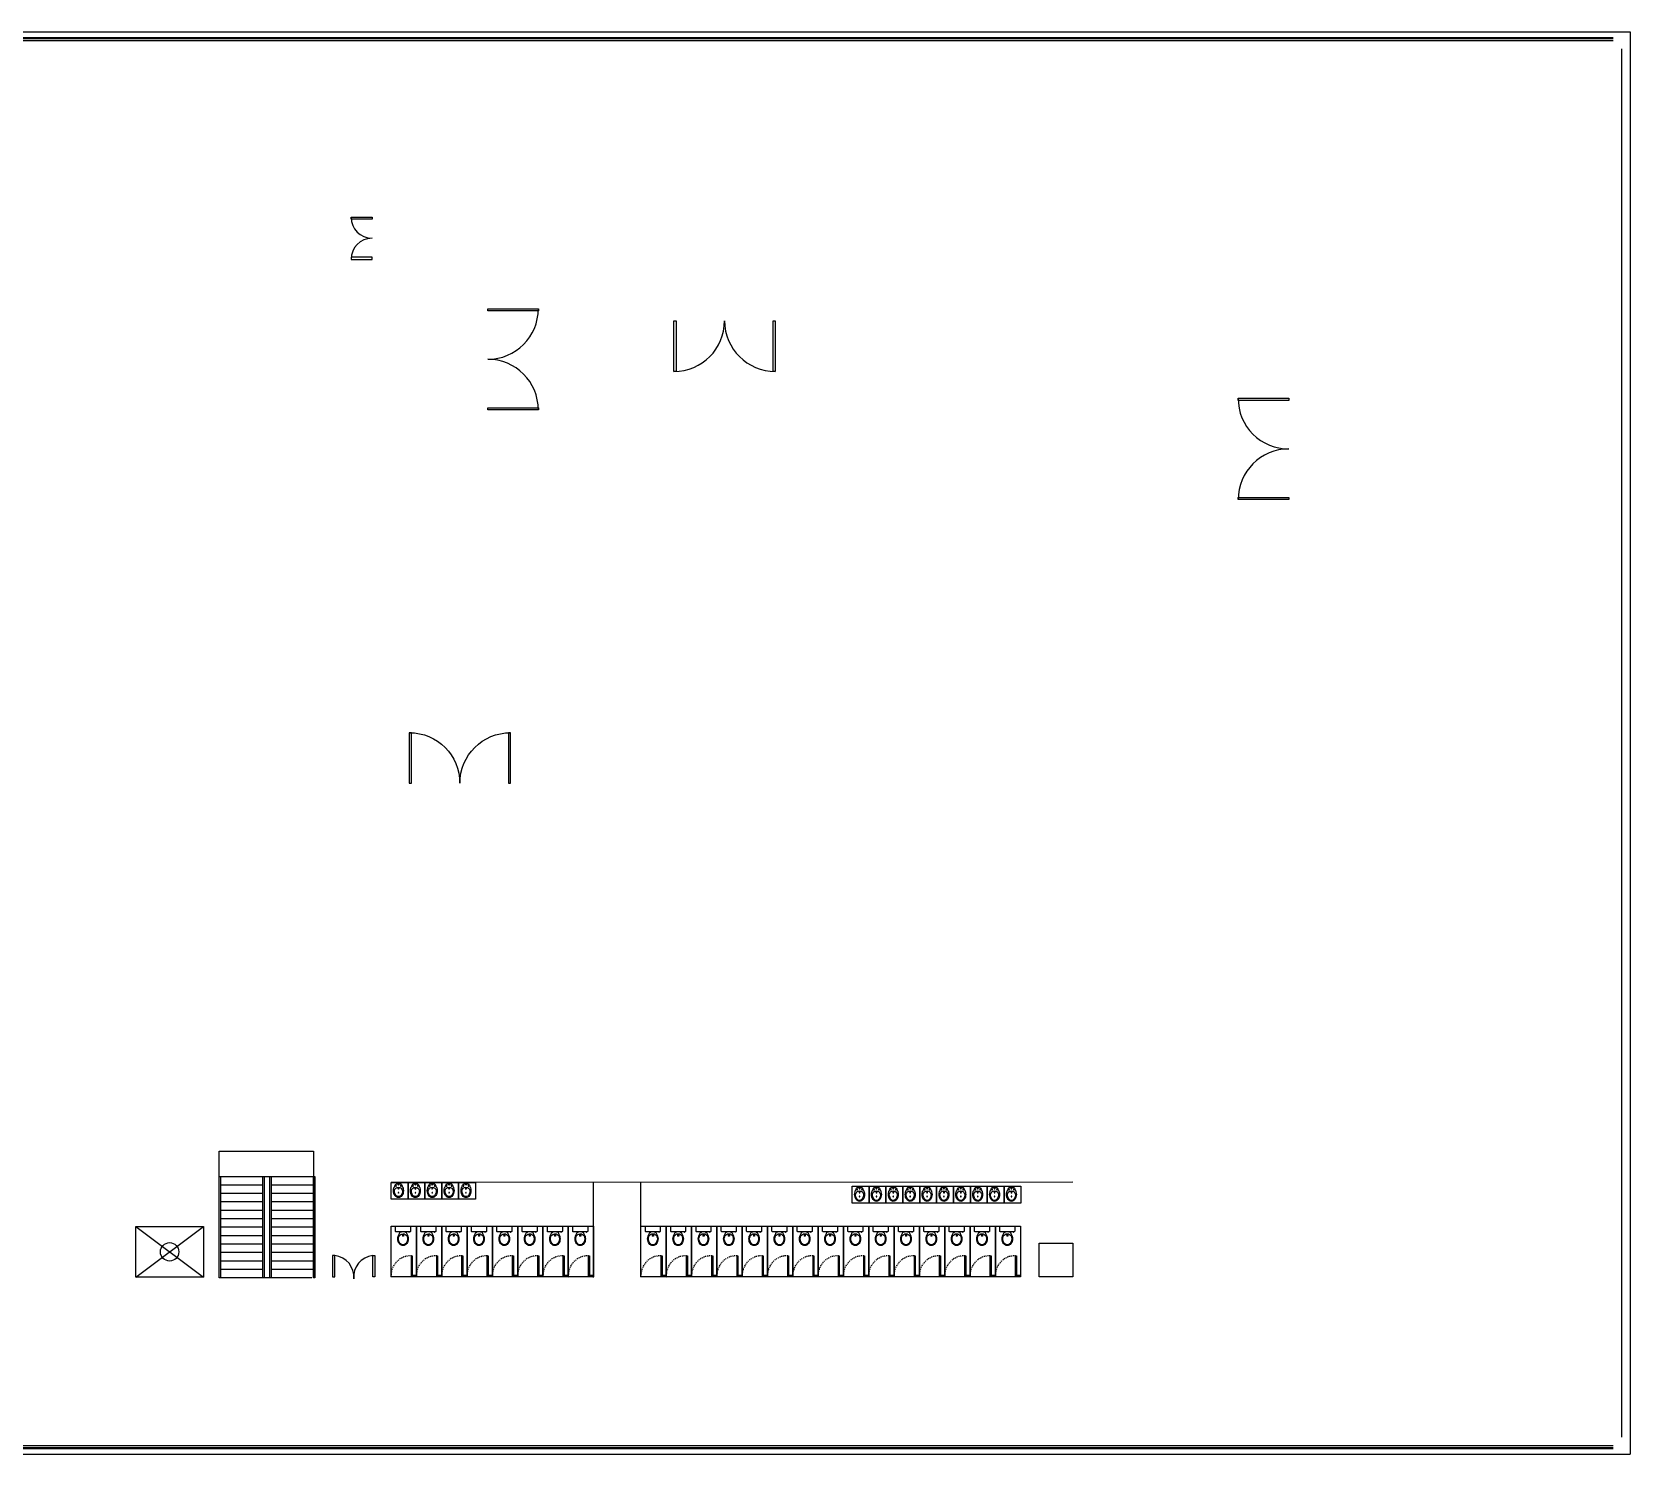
# Model space of a CAD drawing. Header units: feet. Extents: x 200 to 992, y 45 to 257.
# Drawn here: x 802.9 to 992.3, y 45.2 to 213.7 of the extents above; entities that cross this region are included whole.
import ezdxf

# ---------------------------------------------------------------- set-up
doc = ezdxf.new("R2010")
doc.units = ezdxf.units.FT
doc.header["$MEASUREMENT"] = 0
doc.linetypes.add('DASHED', pattern=[0.75, 0.5, -0.25])
for name, color, linetype in [('beampillar', 80, 'Continuous'), ('compound wall', 94, 'Continuous'), ('Cotas', 253, 'Continuous'), ('OP-MOB-FIJO', 3, 'Continuous'), ('prep side', 220, 'Continuous'), ('wall', 24, 'Continuous'), ('washrooms', 4, 'Continuous'), ('windows', 241, 'Continuous')]:
    doc.layers.add(name, color=color, linetype=linetype)

# ---------------------------------------------------------------- blocks, each defined once
blk = doc.blocks.new('AS3')
for p, q in [((-0.161, 0.16), (-0.148, 0.148)), ((-0.161, 0.16), (-0.161, 0.16)), ((-0.093, 0.03), (0.093, 0.03)), ((-0.093, 0.03), (0.093, 0.03)), ((0.161, 0.16), (0.148, 0.148))]:
    blk.add_line(p, q)
for centre, radius in [((-0.094, 0.106), 0.0175), ((0, 0.21), 0.021), ((0, 0.065), 0.0175), ((0, 0.368), 0.0125), ((0.094, 0.106), 0.0175)]:
    blk.add_circle(centre, radius)
for centre, radius, start, end in [((0.179, 0.291), 0.365, 163.5541, 180), ((0.179, 0.291), 0.365, 180, 196.4459), ((0.091, 0.317), 0.273, 144.52467, 163.5541), ((0.091, 0.265), 0.273, 196.4459, 202.60404), ((0.179, 0.291), 0.33, 163.5541, 180), ((-0.001, 0.313), 0.152, 188.23782, 351.76218), ((0.221, 0.248), 0.383, 195.15977, 214.66955), ((0.091, 0.317), 0.238, 144.52467, 163.5541), ((0.035, 0.357), 0.205, 120.16666, 144.52467), ((0.035, 0.357), 0.17, 120.16666, 144.52467), ((0, 0.417), 0.135, 90, 120.16666), ((0, 0.417), 0.0996, 90, 120.16666), ((0, 0.417), 0.135, 59.83334, 90), ((0, 0.417), 0.0996, 59.83334, 90), ((-0.035, 0.357), 0.17, 35.47533, 59.83334), ((-0.035, 0.357), 0.205, 35.47533, 59.83334), ((-0.221, 0.248), 0.383, 325.33045, 344.84023), ((-0.091, 0.317), 0.238, 16.4459, 35.47533), ((-0.091, 0.317), 0.273, 16.4459, 35.47533), ((-0.179, 0.291), 0.33, 0, 16.4459), ((-0.091, 0.265), 0.273, 337.39596, 343.5541), ((-0.179, 0.291), 0.365, 0, 16.4459), ((-0.179, 0.291), 0.365, 343.5541, 360)]:
    blk.add_arc(centre, radius, start, end)
blk = doc.blocks.new('WC-P02')
for p, q in [((59, 144), (59, 116)), ((69, 154), (89, 154)), ((69, 106), (89, 106)), ((99, 144), (99, 116))]:
    blk.add_line(p, q)
blk.add_lwpolyline([(-161, 475, 0.414214), (-191, 445), (-191, 295, 0.414214), (-161, 265), (319, 265, 0.414214), (349, 295), (349, 445, 0.414214), (319, 475)], format="xyb", close=True)
blk.add_lwpolyline([(-133, 265), (-133, 259), (-145, 259), (-147, 261), (-149, 262), (-151, 262), (-159, 262), (-159, 265)])
for points in [[(-21, 265), (-91, 121, 0.010294), (-94, 111, 0.077224), (-109, 15, 0.077224), (-94, -81, 0.087), (-54, -158, 0.105687), (9, -212, 0.124183), (79, -230, 0.124183), (148, -212, 0.105687), (212, -158, 0.087), (252, -81, 0.077224), (267, 15, 0.077224), (252, 111, 0.010294), (248, 121), (179, 265)], [(-83, 15, 0.077224), (-70, -74, 0.087), (-34, -142, 0.105687), (22, -189, 0.124183), (79, -204, 0.124183), (136, -189, 0.105687), (191, -142, 0.087), (227, -74, 0.077224), (241, 15, 0.077224), (227, 103, 0.018244), (221, 118, 0.018244)], [(-64, 118, 0.018244), (-70, 103, 0.077224), (-83, 15, 0.077224)]]:
    blk.add_lwpolyline(points, format="xyb")
for centre in [(-1, 250), (159, 250)]:
    blk.add_circle(centre, 4)
for centre, radius, start, end in [((78, 25), 170, 32.98447, 146.79276), ((69, 144), 10, 90, 180), ((69, 116), 10, 180, 270), ((89, 144), 10, 0, 90), ((89, 116), 10, 270, 360)]:
    blk.add_arc(centre, radius, start, end)
blk = doc.blocks.new('*U60')
at = {"layer": 'Cotas'}
for p, q in [((1.5, -2.98), (1, -2.98)), ((1.5, -2.84), (1.01, -2.84))]:
    blk.add_line(p, q, dxfattribs=at)
blk.add_lwpolyline([(1, -2.98), (0.9, -2.98), (0.9, -0.48), (1, -0.48)], close=True, dxfattribs=at)
at = {"layer": 'Cotas', "linetype": 'DASHED', "ltscale": 0.25}
blk.add_arc((0.84, -2.82), 2.34, 88.4173, 185.0331, dxfattribs=at)
at = {"layer": 'prep side', "linetype": 'ByBlock'}
blk.add_lwpolyline([(1.5, 3.02), (1.5, -2.98), (-1.5, -2.98), (-1.5, 3.02)], close=True, dxfattribs=at)
at = {"layer": 'OP-MOB-FIJO', "xscale": -0.003281818591755336, "yscale": 0.003281818591755336, "zscale": 0.003281818591755336}
blk.add_blockref('WC-P02', (0.17, 1.47), dxfattribs=at)
blk = doc.blocks.new('*U61')
at = {"layer": 'prep side', "color": 0, "linetype": 'ByBlock', "lineweight": -2, "transparency": 16777216}
for p in [(0, 0), (3, 0), (6, 0), (9, 0), (12, 0), (15, 0), (18, 0), (21, 0)]:
    blk.add_blockref('*U60', p, dxfattribs=at)
blk = doc.blocks.new('*U62')
at = {"layer": 'Cotas'}
for p, q in [((1.5, -2.98), (1, -2.98)), ((1.5, -2.84), (1.01, -2.84))]:
    blk.add_line(p, q, dxfattribs=at)
blk.add_lwpolyline([(1, -2.98), (0.9, -2.98), (0.9, -0.48), (1, -0.48)], close=True, dxfattribs=at)
at = {"layer": 'Cotas', "linetype": 'DASHED', "ltscale": 0.25}
blk.add_arc((0.84, -2.82), 2.34, 88.4173, 185.0331, dxfattribs=at)
at = {"layer": 'prep side', "linetype": 'ByBlock'}
blk.add_lwpolyline([(1.5, 3.02), (1.5, -2.98), (-1.5, -2.98), (-1.5, 3.02)], close=True, dxfattribs=at)
at = {"layer": 'OP-MOB-FIJO', "xscale": -0.003281818591755336, "yscale": 0.003281818591755336, "zscale": 0.003281818591755336}
blk.add_blockref('WC-P02', (0.17, 1.47), dxfattribs=at)
blk = doc.blocks.new('*U63')
at = {"layer": 'prep side', "color": 0, "linetype": 'ByBlock', "lineweight": -2, "transparency": 16777216}
for p in [(0, 0), (3, 0), (6, 0), (9, 0), (12, 0), (15, 0), (18, 0), (21, 0), (24, 0), (27, 0), (30, 0), (33, 0), (36, 0), (39, 0), (42, 0)]:
    blk.add_blockref('*U62', p, dxfattribs=at)
blk = doc.blocks.new('double door')
for points in [[(412.89, 105.86), (412.89, 106.11), (415.39, 106.11), (415.39, 105.86)], [(412.89, 101.36), (412.89, 101.11), (415.39, 101.11), (415.39, 101.36)]]:
    blk.add_lwpolyline(points, close=True)
for centre, start, end in [((415.39, 106.11), 185.7106, 275.7106), ((415.39, 101.11), 84.2894, 174.2894)]:
    blk.add_arc(centre, 2.51, start, end)
blk = doc.blocks.new('lipht')
at = {"layer": 'prep side', "linetype": 'ByBlock'}
for p, q in [((373.62, 198.1), (381.62, 192.1)), ((373.62, 192.1), (381.62, 198.1))]:
    blk.add_line(p, q, dxfattribs=at)
blk.add_lwpolyline([(373.62, 198.1), (381.62, 198.1), (381.62, 192.1), (373.62, 192.1)], close=True, dxfattribs=at)
blk.add_circle((377.62, 195.1), 1.09, dxfattribs=at)
blk = doc.blocks.new('stairs')
for p, q in [((400.1, 100.9), (415.1, 100.9)), ((400.1, 89.9), (400.1, 100.9)), ((401.1, 95.73), (401.1, 100.73)), ((402.1, 95.73), (402.1, 100.73)), ((403.1, 95.73), (403.1, 100.73)), ((404.1, 95.73), (404.1, 100.73)), ((405.1, 95.73), (405.1, 100.73)), ((406.1, 95.73), (406.1, 100.73)), ((407.1, 95.73), (407.1, 100.73)), ((408.1, 95.73), (408.1, 100.73)), ((409.1, 95.73), (409.1, 100.73)), ((410.1, 95.73), (410.1, 100.73)), ((411.1, 95.73), (411.1, 100.73)), ((412.1, 100.73), (412.1, 89.73)), ((415.1, 100.9), (415.1, 89.73)), ((400.1, 95.73), (412.1, 95.73)), ((412.1, 94.73), (400.1, 94.73)), ((401.1, 89.73), (401.1, 94.73)), ((402.1, 89.73), (402.1, 94.73)), ((403.1, 89.73), (403.1, 94.73)), ((404.1, 89.73), (404.1, 94.73)), ((405.1, 89.73), (405.1, 94.73)), ((406.1, 89.73), (406.1, 94.73)), ((407.1, 89.73), (407.1, 94.73)), ((408.1, 89.73), (408.1, 94.73)), ((409.1, 89.73), (409.1, 94.73)), ((410.1, 89.73), (410.1, 94.73)), ((411.1, 89.73), (411.1, 94.73)), ((415.1, 89.73), (400.1, 89.73))]:
    blk.add_line(p, q)
for points in [[(400.1, 100.9), (412.1, 100.9), (412.1, 100.73), (400.1, 100.73)], [(400.1, 95.73), (412.1, 95.73), (412.1, 95.57), (400.1, 95.57)], [(400.1, 94.9), (412.1, 94.9), (412.1, 94.73), (400.1, 94.73)], [(400.1, 89.73), (412.1, 89.73), (412.1, 89.57), (400.1, 89.57)]]:
    blk.add_lwpolyline(points, close=True)
blk = doc.blocks.new('12door')
at = {"layer": 'prep side'}
for points in [[(3437.49, 2668.25), (3437.49, 2662.25), (3437.24, 2662.25), (3437.24, 2668.25)], [(3448.99, 2662.25), (3448.99, 2668.25), (3449.24, 2668.25), (3449.24, 2662.25)]]:
    blk.add_lwpolyline(points, close=True, dxfattribs=at)
for centre, start, end in [((3437.24, 2668.25), 270, 360), ((3449.24, 2668.25), 180, 270)]:
    blk.add_arc(centre, 6, start, end, dxfattribs=at)

msp = doc.modelspace()

# ---------------------------------------------------------------- linework, layer by layer
msp.add_line((926.27434, 77.40196), (845.47859, 77.38311))
for points in [[(840.72465, 191.52706), (840.72465, 191.77706), (843.22465, 191.77706), (843.22465, 191.52706)], [(840.72465, 187.02706), (840.72465, 186.77706), (843.22465, 186.77706), (843.22465, 187.02706)]]:
    msp.add_lwpolyline(points, close=True)
at = {"layer": 'beampillar', "linetype": 'ByBlock'}
for points in [[(845.47859, 77.38311), (847.47859, 77.38311), (847.47859, 75.38311), (845.47859, 75.38311)], [(847.47859, 77.38311), (849.47859, 77.38311), (849.47859, 75.38311), (847.47859, 75.38311)], [(849.47859, 77.38311), (851.47859, 77.38311), (851.47859, 75.38311), (849.47859, 75.38311)], [(851.47859, 77.38311), (853.47859, 77.38311), (853.47859, 75.38311), (851.47859, 75.38311)], [(853.47859, 77.38311), (855.47859, 77.38311), (855.47859, 75.38311), (853.47859, 75.38311)], [(900.12158, 76.9353), (902.12158, 76.9353), (902.12158, 74.9353), (900.12158, 74.9353)], [(902.12158, 76.9353), (904.12158, 76.9353), (904.12158, 74.9353), (902.12158, 74.9353)], [(904.12158, 76.9353), (906.12158, 76.9353), (906.12158, 74.9353), (904.12158, 74.9353)], [(906.12158, 76.9353), (908.12158, 76.9353), (908.12158, 74.9353), (906.12158, 74.9353)], [(908.12158, 76.9353), (910.12158, 76.9353), (910.12158, 74.9353), (908.12158, 74.9353)], [(910.12158, 76.9353), (912.12158, 76.9353), (912.12158, 74.9353), (910.12158, 74.9353)], [(912.12158, 76.9353), (914.12158, 76.9353), (914.12158, 74.9353), (912.12158, 74.9353)], [(914.12158, 76.9353), (916.12158, 76.9353), (916.12158, 74.9353), (914.12158, 74.9353)], [(916.12158, 76.9353), (918.12158, 76.9353), (918.12158, 74.9353), (916.12158, 74.9353)], [(918.12158, 76.9353), (920.12158, 76.9353), (920.12158, 74.9353), (918.12158, 74.9353)], [(922.26655, 70.18577), (926.26655, 70.18577), (926.26655, 66.18577), (922.26655, 66.18577)]]:
    msp.add_lwpolyline(points, close=True, dxfattribs=at)
at = {"layer": 'compound wall', "linetype": 'ByBlock'}
for centre, start, end in [((843.22465, 191.77706), 180, 270), ((843.22465, 186.77706), 90, 180)]:
    msp.add_arc(centre, 2.5, start, end, dxfattribs=at)
at = {"layer": 'prep side', "linetype": 'ByBlock'}
for p, q in [((869.47904, 66.11626), (869.47904, 77.34178)), ((875.08858, 72.2076), (875.08858, 77.40196))]:
    msp.add_line(p, q, dxfattribs=at)
at = {"layer": 'wall', "linetype": 'ByBlock'}
for p, q in [((734.829, 213.72503), (992.30235, 213.72503)), ((736.829, 212.72503), (990.30235, 212.72503)), ((992.30235, 213.72503), (992.30235, 45.19807)), ((991.30235, 211.72503), (991.30235, 47.19807)), ((736.829, 46.19807), (990.30235, 46.19807)), ((734.829, 45.19807), (992.30235, 45.19807))]:
    msp.add_line(p, q, dxfattribs=at)
at = {"layer": 'windows', "linetype": 'ByBlock'}
for p, q in [((736.829, 213.06503), (990.30235, 213.06503)), ((736.829, 212.93503), (990.30235, 212.93503)), ((736.829, 45.98807), (990.30235, 45.98807)), ((736.829, 45.85807), (990.30235, 45.85807))]:
    msp.add_line(p, q, dxfattribs=at)

# ---------------------------------------------------------------- block references
at = {"layer": 'prep side', "linetype": 'ByBlock'}
for name, p, rotation in [('stairs', (925.997, -334.02767), 90), ('double door', (737.43632, 481.6002), 270)]:
    msp.add_blockref(name, p, dxfattribs=dict(at, rotation=rotation))
for name, p in [('lipht', (441.60811, -125.93963)), ('*U61', (846.97518, 69.18142)), ('*U63', (876.58406, 69.18487))]:
    msp.add_blockref(name, p, dxfattribs=at)
at = {"layer": 'washrooms', "xscale": -3.14700811838211, "yscale": 3.14700811838211, "zscale": 3.14700811838211, "rotation": 180}
for p in [(846.34985, 77.3259), (848.34985, 77.3259), (850.34985, 77.3259), (852.34985, 77.3259), (854.34985, 77.3259), (900.99284, 76.87809), (902.99284, 76.87809), (904.99284, 76.87809), (906.99284, 76.87809), (908.99284, 76.87809), (910.99284, 76.87809), (912.99284, 76.87809), (914.99284, 76.87809), (916.99284, 76.87809), (918.99284, 76.87809)]:
    msp.add_blockref('AS3', p, dxfattribs=at)
at = {"layer": 'windows'}
for p, rotation in [((3525.1728, -3268.30668), 90), ((-1716.39436, 3607.55101), 270)]:
    msp.add_blockref('12door', p, dxfattribs=dict(at, rotation=rotation))
msp.add_blockref('12door', (-2558.24323, -2488.7542), dxfattribs=at)
at = {"layer": 'windows', "xscale": -1, "rotation": 180}
msp.add_blockref('12door', (-2589.61129, 2792.93524), dxfattribs=at)

doc.saveas('drawing.dxf')
